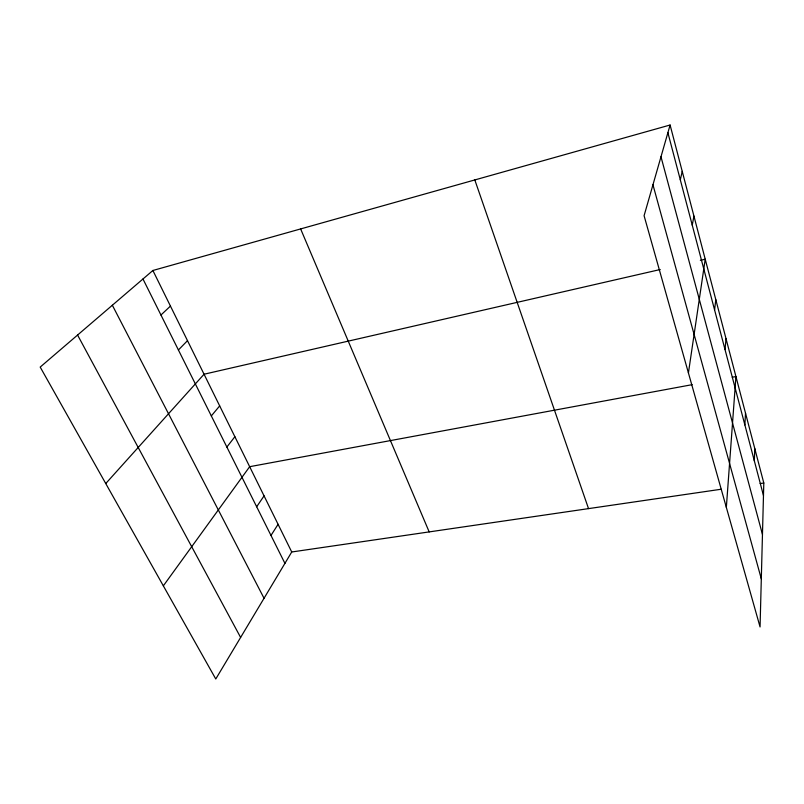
<?xml version="1.0" encoding="UTF-8"?>
<svg xmlns="http://www.w3.org/2000/svg" width="804" height="804" viewBox="0 0 804 804"><rect width="100%" height="100%" fill="white"/><g stroke="black" fill="none" stroke-linecap="round" stroke-linejoin="round"><path stroke-width="1.21" d="M670.094 125.012L763.8 483.013L760.061 626.949L644.084 215.713L670.094 125.012L152.891 270.486L40.2 367.086L215.773 678.988L291.731 551.986L721.148 489.244M754.323 460.813L754.805 448.642M744.866 424.934L745.519 413.176M726.344 507.384L735.931 376.553L732.293 377.237M725.017 349.549L726.032 338.725M714.575 309.932L715.801 299.631M688.425 372.935L705.219 259.2L700.354 260.315M692.254 225.17L693.932 216.065M680.305 179.794L682.234 171.373M270.988 535.454L278.083 524.298M256.667 506.771L264.064 495.877M163.343 585.845L249.662 466.692L692.174 384.664M226.859 447.044L234.879 436.713M211.321 415.919L219.683 405.899M105.756 483.546L204.055 374.232L660.245 269.521M178.408 349.981L187.503 340.655M160.951 315.017L170.448 306.093M760.142 483.556L763.8 483.013M77.576 335.037L240.617 637.441M112.349 305.239L264.044 598.287M142.971 278.988L284.928 563.373M152.891 270.486L291.731 551.986M300.636 228.929L429.185 531.906M474.812 179.935L588.528 508.62M652.959 184.779L761.308 578.88M660.988 156.76L762.463 534.449M667.893 132.69L763.478 495.565"/></g></svg>
